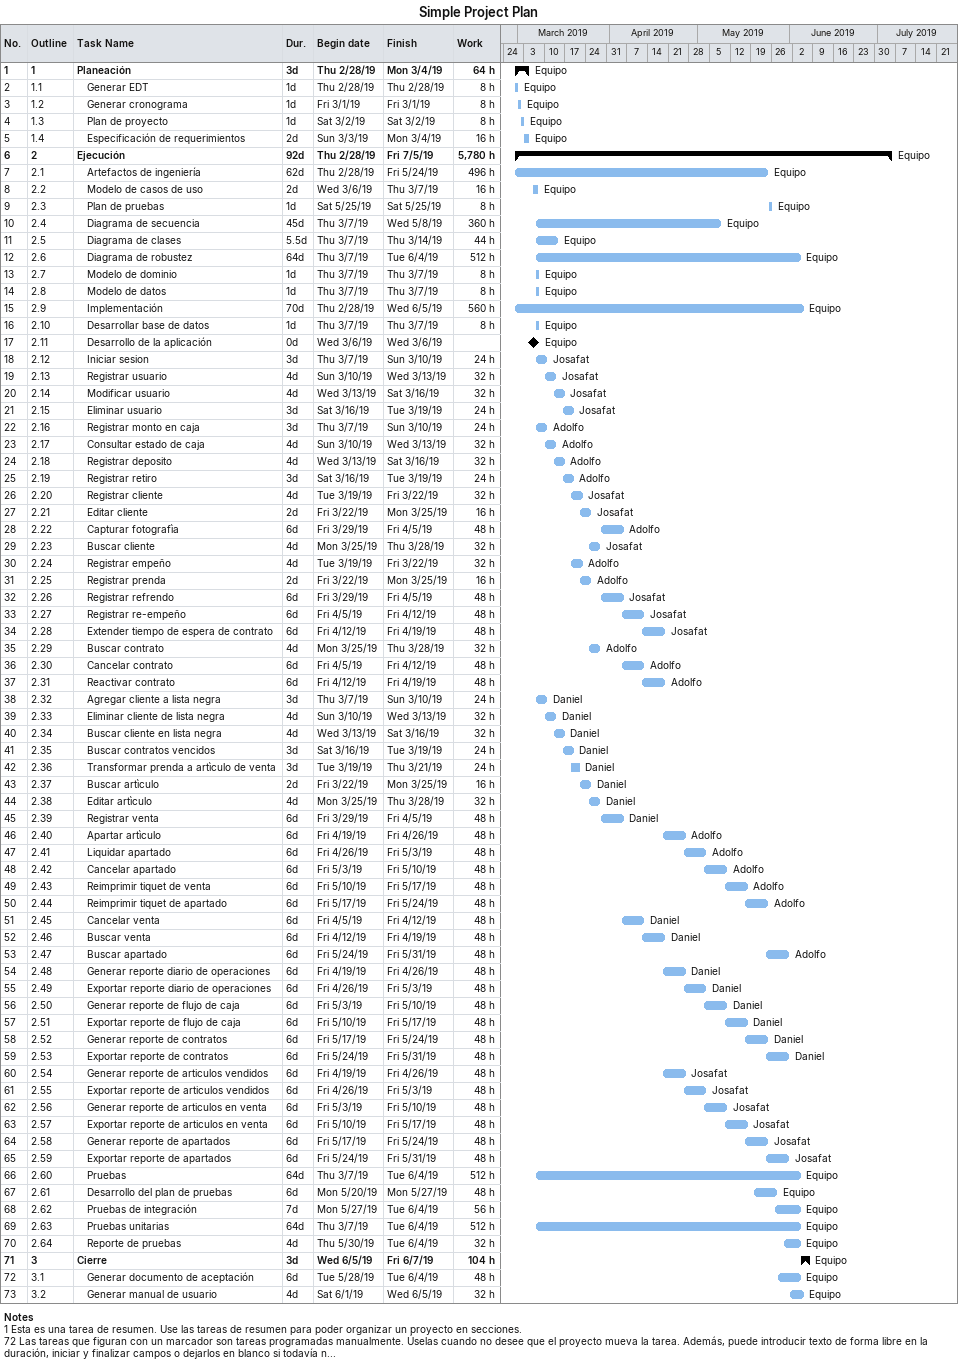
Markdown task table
Simple Project Plan

| ID | WBS | Task | Duration | Start | Finish | Resources | Work (h) |
|---|---|---|---|---|---|---|---|
| 1 | 1 | **Planeación** | 3d | 2019-02-28 | 2019-03-04 | Equipo | 64 |
| 2 | 1.1 | Generar EDT | 1d | 2019-02-28 | 2019-02-28 | Equipo | 8 |
| 3 | 1.2 | Generar cronograma | 1d | 2019-03-01 | 2019-03-01 | Equipo | 8 |
| 4 | 1.3 | Plan de proyecto | 1d | 2019-03-02 | 2019-03-02 | Equipo | 8 |
| 5 | 1.4 | Especificación de requerimientos | 2d | 2019-03-03 | 2019-03-04 | Equipo | 16 |
| 6 | 2 | **Ejecución** | 92d | 2019-02-28 | 2019-07-05 | Equipo | 5780 |
| 7 | 2.1 | Artefactos de ingeniería | 62d | 2019-02-28 | 2019-05-24 | Equipo | 496 |
| 8 | 2.2 | Modelo de casos de uso | 2d | 2019-03-06 | 2019-03-07 | Equipo | 16 |
| 9 | 2.3 | Plan de pruebas | 1d | 2019-05-25 | 2019-05-25 | Equipo | 8 |
| 10 | 2.4 | Diagrama de secuencia | 45d | 2019-03-07 | 2019-05-08 | Equipo | 360 |
| 11 | 2.5 | Diagrama de clases | 5.5d | 2019-03-07 | 2019-03-14 | Equipo | 44 |
| 12 | 2.6 | Diagrama de robustez | 64d | 2019-03-07 | 2019-06-04 | Equipo | 512 |
| 13 | 2.7 | Modelo de dominio | 1d | 2019-03-07 | 2019-03-07 | Equipo | 8 |
| 14 | 2.8 | Modelo de datos | 1d | 2019-03-07 | 2019-03-07 | Equipo | 8 |
| 15 | 2.9 | Implementación | 70d | 2019-02-28 | 2019-06-05 | Equipo | 560 |
| 16 | 2.10 | Desarrollar base de datos | 1d | 2019-03-07 | 2019-03-07 | Equipo | 8 |
| 17 | 2.11 | Desarrollo de la aplicación | 0d | 2019-03-06 | 2019-03-06 | Equipo |  |
| 18 | 2.12 | Iniciar sesion | 3d | 2019-03-07 | 2019-03-10 | Josafat | 24 |
| 19 | 2.13 | Registrar usuario | 4d | 2019-03-10 | 2019-03-13 | Josafat | 32 |
| 20 | 2.14 | Modificar usuario | 4d | 2019-03-13 | 2019-03-16 | Josafat | 32 |
| 21 | 2.15 | Eliminar usuario | 3d | 2019-03-16 | 2019-03-19 | Josafat | 24 |
| 22 | 2.16 | Registrar monto en caja | 3d | 2019-03-07 | 2019-03-10 | Adolfo | 24 |
| 23 | 2.17 | Consultar estado de caja | 4d | 2019-03-10 | 2019-03-13 | Adolfo | 32 |
| 24 | 2.18 | Registrar deposito | 4d | 2019-03-13 | 2019-03-16 | Adolfo | 32 |
| 25 | 2.19 | Registrar retiro | 3d | 2019-03-16 | 2019-03-19 | Adolfo | 24 |
| 26 | 2.20 | Registrar cliente | 4d | 2019-03-19 | 2019-03-22 | Josafat | 32 |
| 27 | 2.21 | Editar cliente | 2d | 2019-03-22 | 2019-03-25 | Josafat | 16 |
| 28 | 2.22 | Capturar fotografìa | 6d | 2019-03-29 | 2019-04-05 | Adolfo | 48 |
| 29 | 2.23 | Buscar cliente | 4d | 2019-03-25 | 2019-03-28 | Josafat | 32 |
| 30 | 2.24 | Registrar empeño | 4d | 2019-03-19 | 2019-03-22 | Adolfo | 32 |
| 31 | 2.25 | Registrar prenda | 2d | 2019-03-22 | 2019-03-25 | Adolfo | 16 |
| 32 | 2.26 | Registrar refrendo | 6d | 2019-03-29 | 2019-04-05 | Josafat | 48 |
| 33 | 2.27 | Registrar re-empeño | 6d | 2019-04-05 | 2019-04-12 | Josafat | 48 |
| 34 | 2.28 | Extender tiempo de espera de contrato | 6d | 2019-04-12 | 2019-04-19 | Josafat | 48 |
| 35 | 2.29 | Buscar contrato | 4d | 2019-03-25 | 2019-03-28 | Adolfo | 32 |
| 36 | 2.30 | Cancelar contrato | 6d | 2019-04-05 | 2019-04-12 | Adolfo | 48 |
| 37 | 2.31 | Reactivar contrato | 6d | 2019-04-12 | 2019-04-19 | Adolfo | 48 |
| 38 | 2.32 | Agregar cliente a lista negra | 3d | 2019-03-07 | 2019-03-10 | Daniel | 24 |
| 39 | 2.33 | Eliminar cliente de lista negra | 4d | 2019-03-10 | 2019-03-13 | Daniel | 32 |
| 40 | 2.34 | Buscar cliente en lista negra | 4d | 2019-03-13 | 2019-03-16 | Daniel | 32 |
| 41 | 2.35 | Buscar contratos vencidos | 3d | 2019-03-16 | 2019-03-19 | Daniel | 24 |
| 42 | 2.36 | Transformar prenda a artìculo de venta | 3d | 2019-03-19 | 2019-03-21 | Daniel | 24 |
| 43 | 2.37 | Buscar artìculo | 2d | 2019-03-22 | 2019-03-25 | Daniel | 16 |
| 44 | 2.38 | Editar artìculo | 4d | 2019-03-25 | 2019-03-28 | Daniel | 32 |
| 45 | 2.39 | Registrar venta | 6d | 2019-03-29 | 2019-04-05 | Daniel | 48 |
| 46 | 2.40 | Apartar artìculo | 6d | 2019-04-19 | 2019-04-26 | Adolfo | 48 |
| 47 | 2.41 | Liquidar apartado | 6d | 2019-04-26 | 2019-05-03 | Adolfo | 48 |
| 48 | 2.42 | Cancelar apartado | 6d | 2019-05-03 | 2019-05-10 | Adolfo | 48 |
| 49 | 2.43 | Reimprimir tiquet de venta | 6d | 2019-05-10 | 2019-05-17 | Adolfo | 48 |
| 50 | 2.44 | Reimprimir tiquet de apartado | 6d | 2019-05-17 | 2019-05-24 | Adolfo | 48 |
| 51 | 2.45 | Cancelar venta | 6d | 2019-04-05 | 2019-04-12 | Daniel | 48 |
| 52 | 2.46 | Buscar venta | 6d | 2019-04-12 | 2019-04-19 | Daniel | 48 |
| 53 | 2.47 | Buscar apartado | 6d | 2019-05-24 | 2019-05-31 | Adolfo | 48 |
| 54 | 2.48 | Generar reporte diario de operaciones | 6d | 2019-04-19 | 2019-04-26 | Daniel | 48 |
| 55 | 2.49 | Exportar reporte diario de operaciones | 6d | 2019-04-26 | 2019-05-03 | Daniel | 48 |
| 56 | 2.50 | Generar reporte de flujo de caja | 6d | 2019-05-03 | 2019-05-10 | Daniel | 48 |
| 57 | 2.51 | Exportar reporte de flujo de caja | 6d | 2019-05-10 | 2019-05-17 | Daniel | 48 |
| 58 | 2.52 | Generar reporte de contratos | 6d | 2019-05-17 | 2019-05-24 | Daniel | 48 |
| 59 | 2.53 | Exportar reporte de contratos | 6d | 2019-05-24 | 2019-05-31 | Daniel | 48 |
| 60 | 2.54 | Generar reporte de articulos vendidos | 6d | 2019-04-19 | 2019-04-26 | Josafat | 48 |
| 61 | 2.55 | Exportar reporte de articulos vendidos | 6d | 2019-04-26 | 2019-05-03 | Josafat | 48 |
| 62 | 2.56 | Generar reporte de articulos en venta | 6d | 2019-05-03 | 2019-05-10 | Josafat | 48 |
| 63 | 2.57 | Exportar reporte de articulos en venta | 6d | 2019-05-10 | 2019-05-17 | Josafat | 48 |
| 64 | 2.58 | Generar reporte de apartados | 6d | 2019-05-17 | 2019-05-24 | Josafat | 48 |
| 65 | 2.59 | Exportar reporte de apartados | 6d | 2019-05-24 | 2019-05-31 | Josafat | 48 |
| 66 | 2.60 | Pruebas | 64d | 2019-03-07 | 2019-06-04 | Equipo | 512 |
| 67 | 2.61 | Desarrollo del plan de pruebas | 6d | 2019-05-20 | 2019-05-27 | Equipo | 48 |
| 68 | 2.62 | Pruebas de integración | 7d | 2019-05-27 | 2019-06-04 | Equipo | 56 |
| 69 | 2.63 | Pruebas unitarias | 64d | 2019-03-07 | 2019-06-04 | Equipo | 512 |
| 70 | 2.64 | Reporte de pruebas | 4d | 2019-05-30 | 2019-06-04 | Equipo | 32 |
| 71 | 3 | **Cierre** | 3d | 2019-06-05 | 2019-06-07 | Equipo | 104 |
| 72 | 3.1 | Generar documento de aceptación | 6d | 2019-05-28 | 2019-06-04 | Equipo | 48 |
| 73 | 3.2 | Generar manual de usuario | 4d | 2019-06-01 | 2019-06-05 | Equipo | 32 |

Notes
- 1: Esta es una tarea de resumen. Use las tareas de resumen para poder organizar un proyecto en secciones.
- 72: Las tareas que figuran con un marcador son tareas programadas manualmente. Úselas cuando no desee que el proyecto mueva la tarea. Además, puede introducir texto de forma libre en la duración, iniciar y finalizar campos o dejarlos en blanco si todavía n...
